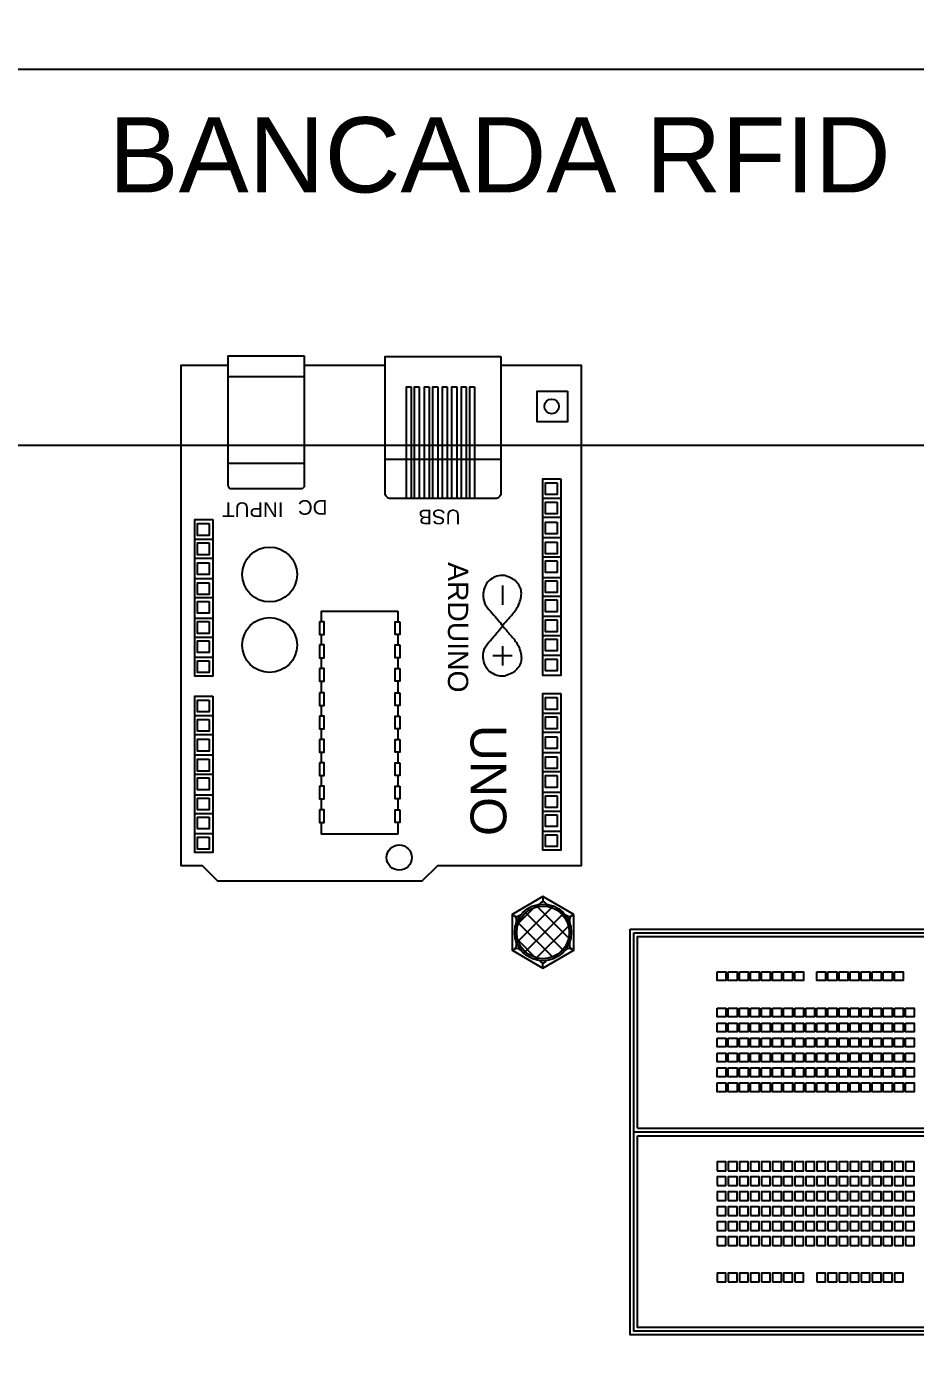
# Model space of a CAD drawing. Header units: millimetres. Extents: x 1729 to 7209, y 940 to 3564.
# Drawn here: x 2591.9 to 2710.2, y 2211.3 to 2388.6 of the extents above; entities that cross this region are included whole.
import ezdxf

# ---------------------------------------------------------------- set-up
doc = ezdxf.new("R2010")
doc.units = ezdxf.units.MM
doc.layers.add('Parafuso', color=5, linetype='Continuous')
doc.layers.add('Traço-fino', color=7, linetype='Continuous', transparency=0.7)
doc.styles.get("Standard").update_dxf_attribs({"font": 'arial.ttf'})

# ---------------------------------------------------------------- blocks, each defined once
blk = doc.blocks.new('*U9')
at = {"layer": 'Parafuso'}
h = blk.add_hatch(dxfattribs=at)
h.set_pattern_fill('ANSI37', color=256, scale=0.522152)
h.set_pattern_definition([(45, (-39290.916, 24164.886), (-1.17226415, 1.17226415), []), (135, (-39290.916, 24164.886), (-1.17226415, -1.17226415), [])])
h.paths.add_polyline_path([(-3.77, 0, 1), (3.77, 0, 1)])
at = {"layer": 'Parafuso', "linetype": 'ByBlock', "ltscale": 0.002}
for p, q in [((0, 4.76), (0, 4.24)), ((-4.12, 2.38), (-3.67, 2.12)), ((4.12, 2.38), (3.67, 2.12)), ((-4.12, -2.38), (-3.67, -2.12)), ((3.67, -2.12), (4.12, -2.38)), ((4.06, -2.34), (3.67, -2.12)), ((0, -4.76), (0, -4.24))]:
    blk.add_line(p, q, dxfattribs=at)
at = {"layer": 'Parafuso'}
blk.add_lwpolyline([(4.12, 2.38), (0, 4.76), (-4.12, 2.38), (-4.12, -2.38), (0, -4.76), (4.12, -2.38)], close=True, dxfattribs=at)
at = {"layer": 'Parafuso', "linetype": 'ByBlock', "ltscale": 0.002}
blk.add_circle((0, 0), 3.77, dxfattribs=at)
for centre, start, end in [((-1.04, 4.85), 289.7455, 329.5986), ((1.04, 4.85), 210.4014, 250.2545), ((-3.68, 3.33), 270.4014, 310.2545), ((-4.72, 1.52), 349.7455, 29.5986), ((3.68, 3.33), 229.7455, 269.5986), ((4.72, 1.52), 150.4014, 190.2545), ((-4.72, -1.52), 330.4014, 10.2545), ((4.72, -1.52), 169.7455, 209.5986), ((-3.68, -3.33), 49.7455, 89.5986), ((3.68, -3.33), 90.4014, 130.2545), ((-1.04, -4.85), 30.4014, 70.2545), ((1.04, -4.85), 109.7455, 149.5986)]:
    blk.add_arc(centre, 1.21, start, end, dxfattribs=at)
blk = doc.blocks.new('ARDUINO UNO')
for p, q in [((2265.33, 1898.1), (2265.33, 1895.67)), ((2267.86, 1898.1), (2267.86, 1895.67)), ((2270.56, 1898.1), (2270.56, 1895.67)), ((2273.11, 1898.1), (2273.11, 1895.67)), ((2275.83, 1895.67), (2275.83, 1898.1)), ((2278.33, 1895.67), (2278.33, 1898.1)), ((2281.03, 1898.1), (2281.03, 1895.67)), ((2283.53, 1895.67), (2283.53, 1898.1)), ((2286.23, 1898.1), (2286.23, 1895.67)), ((2293.92, 1898.1), (2293.92, 1895.67)), ((2296.45, 1898.1), (2296.45, 1895.67)), ((2299.15, 1898.1), (2299.15, 1895.67)), ((2301.7, 1898.1), (2301.7, 1895.67)), ((2304.42, 1895.67), (2304.42, 1898.1)), ((2306.92, 1895.67), (2306.92, 1898.1)), ((2309.62, 1898.1), (2309.62, 1895.67)), ((2286.25, 1891.61), (2286.25, 1889.03)), ((2260.14, 1890.1), (2260.14, 1874.69)), ((2276.91, 1890.32), (2279.49, 1890.32)), ((2284.96, 1890.32), (2287.54, 1890.32)), ((2280.33, 1866.19), (2280.33, 1876.4)), ((2280.33, 1876.4), (2281.73, 1876.4)), ((2308.43, 1876.4), (2310, 1876.4)), ((2310, 1876.4), (2310, 1866.19)), ((2280.33, 1866.19), (2281.73, 1866.19)), ((2308.43, 1866.19), (2310, 1866.19)), ((2249.13, 1863.93), (2249.13, 1853.81)), ((2260.65, 1863.93), (2260.65, 1853.81)), ((2270.76, 1851.76), (2270.76, 1849.33)), ((2273.29, 1851.76), (2273.29, 1849.33)), ((2276, 1851.76), (2276, 1849.33)), ((2278.54, 1851.76), (2278.54, 1849.33)), ((2281.26, 1849.33), (2281.26, 1851.76)), ((2283.76, 1849.33), (2283.76, 1851.76)), ((2286.46, 1851.76), (2286.46, 1849.33)), ((2294.24, 1851.76), (2294.24, 1849.33)), ((2296.78, 1851.76), (2296.78, 1849.33)), ((2299.48, 1851.76), (2299.48, 1849.33)), ((2302.03, 1851.76), (2302.03, 1849.33)), ((2304.75, 1849.33), (2304.75, 1851.76)), ((2307.24, 1849.33), (2307.24, 1851.76)), ((2309.95, 1851.76), (2309.95, 1849.33))]:
    blk.add_line(p, q)
for points in [[(2247.6, 1853.81), (2247.6, 1847.51), (2314.14, 1847.51), (2314.14, 1850.32), (2316.18, 1852.36), (2316.18, 1879.61), (2314.14, 1881.7), (2314.14, 1900.85), (2247.6, 1900.85), (2247.6, 1890.1)], [(2247.6, 1874.69), (2247.6, 1863.93)], [(2283.42, 1876.4), (2284.81, 1876.4)], [(2286.51, 1876.4), (2287.95, 1876.4)], [(2289.64, 1876.4), (2291.18, 1876.4)], [(2292.88, 1876.4), (2294.28, 1876.4)], [(2295.98, 1876.4), (2297.39, 1876.4)], [(2299.09, 1876.4), (2300.51, 1876.4)], [(2302.2, 1876.4), (2303.62, 1876.4)], [(2305.31, 1876.4), (2306.74, 1876.4)], [(2283.42, 1866.19), (2284.81, 1866.19)], [(2286.51, 1866.19), (2287.95, 1866.19)], [(2289.64, 1866.19), (2291.18, 1866.19)], [(2292.88, 1866.19), (2294.28, 1866.19)], [(2295.98, 1866.19), (2297.39, 1866.19)], [(2299.09, 1866.19), (2300.51, 1866.19)], [(2302.2, 1866.19), (2303.62, 1866.19)], [(2305.31, 1866.19), (2306.74, 1866.19)]]:
    blk.add_lwpolyline(points)
for points in [[(2251.04, 1898.99), (2255.11, 1898.99), (2255.11, 1894.92), (2251.04, 1894.92)], [(2262.69, 1898.1), (2288.88, 1898.1), (2288.88, 1895.67), (2262.69, 1895.67)], [(2291.29, 1898.1), (2312.12, 1898.1), (2312.12, 1895.67), (2291.29, 1895.67)], [(2263.23, 1897.6), (2264.79, 1897.6), (2264.79, 1896.04), (2263.23, 1896.04)], [(2265.8, 1897.6), (2267.36, 1897.6), (2267.36, 1896.04), (2265.8, 1896.04)], [(2268.45, 1897.6), (2270.01, 1897.6), (2270.01, 1896.04), (2268.45, 1896.04)], [(2271.11, 1897.6), (2272.68, 1897.6), (2272.68, 1896.04), (2271.11, 1896.04)], [(2273.6, 1897.6), (2275.16, 1897.6), (2275.16, 1896.04), (2273.6, 1896.04)], [(2276.27, 1897.6), (2277.84, 1897.6), (2277.84, 1896.04), (2276.27, 1896.04)], [(2278.82, 1897.6), (2280.39, 1897.6), (2280.39, 1896.04), (2278.82, 1896.04)], [(2281.48, 1897.6), (2283.05, 1897.6), (2283.05, 1896.04), (2281.48, 1896.04)], [(2284.02, 1897.6), (2285.59, 1897.6), (2285.59, 1896.04), (2284.02, 1896.04)], [(2286.68, 1897.6), (2288.25, 1897.6), (2288.25, 1896.04), (2286.68, 1896.04)], [(2291.82, 1897.6), (2293.39, 1897.6), (2293.39, 1896.04), (2291.82, 1896.04)], [(2294.39, 1897.6), (2295.96, 1897.6), (2295.96, 1896.04), (2294.39, 1896.04)], [(2297.04, 1897.6), (2298.61, 1897.6), (2298.61, 1896.04), (2297.04, 1896.04)], [(2299.7, 1897.6), (2301.27, 1897.6), (2301.27, 1896.04), (2299.7, 1896.04)], [(2302.19, 1897.6), (2303.76, 1897.6), (2303.76, 1896.04), (2302.19, 1896.04)], [(2304.87, 1897.6), (2306.43, 1897.6), (2306.43, 1896.04), (2304.87, 1896.04)], [(2307.41, 1897.6), (2308.98, 1897.6), (2308.98, 1896.04), (2307.41, 1896.04)], [(2310.08, 1897.6), (2311.64, 1897.6), (2311.64, 1896.04), (2310.08, 1896.04)], [(2250.48, 1886.6), (2265.32, 1886.6), (2265.32, 1885.96), (2250.48, 1885.96)], [(2250.48, 1885.48), (2265.32, 1885.48), (2265.32, 1884.85), (2250.48, 1884.85)], [(2250.48, 1884.23), (2265.32, 1884.23), (2265.32, 1883.59), (2250.48, 1883.59)], [(2250.48, 1882.97), (2265.32, 1882.97), (2265.32, 1882.34), (2250.48, 1882.34)], [(2250.48, 1881.7), (2265.32, 1881.7), (2265.32, 1881.06), (2250.48, 1881.06)], [(2250.48, 1880.56), (2265.32, 1880.56), (2265.32, 1879.92), (2250.48, 1879.92)], [(2250.48, 1879.23), (2265.32, 1879.23), (2265.32, 1878.59), (2250.48, 1878.59)], [(2250.48, 1878.16), (2265.32, 1878.16), (2265.32, 1877.52), (2250.48, 1877.52)], [(2281.73, 1876.65), (2283.42, 1876.65), (2283.42, 1876.01), (2281.73, 1876.01)], [(2284.81, 1876.65), (2286.51, 1876.65), (2286.51, 1876.01), (2284.81, 1876.01)], [(2287.95, 1876.65), (2289.64, 1876.65), (2289.64, 1876.01), (2287.95, 1876.01)], [(2291.18, 1876.65), (2292.88, 1876.65), (2292.88, 1876.01), (2291.18, 1876.01)], [(2294.28, 1876.65), (2295.98, 1876.65), (2295.98, 1876.01), (2294.28, 1876.01)], [(2297.39, 1876.65), (2299.09, 1876.65), (2299.09, 1876.01), (2297.39, 1876.01)], [(2300.51, 1876.65), (2302.2, 1876.65), (2302.2, 1876.01), (2300.51, 1876.01)], [(2303.62, 1876.65), (2305.31, 1876.65), (2305.31, 1876.01), (2303.62, 1876.01)], [(2306.74, 1876.65), (2308.43, 1876.65), (2308.43, 1876.01), (2306.74, 1876.01)], [(2281.73, 1865.94), (2283.42, 1865.94), (2283.42, 1866.58), (2281.73, 1866.58)], [(2284.81, 1865.94), (2286.51, 1865.94), (2286.51, 1866.58), (2284.81, 1866.58)], [(2287.95, 1865.94), (2289.64, 1865.94), (2289.64, 1866.58), (2287.95, 1866.58)], [(2291.18, 1865.94), (2292.88, 1865.94), (2292.88, 1866.58), (2291.18, 1866.58)], [(2294.28, 1865.94), (2295.98, 1865.94), (2295.98, 1866.58), (2294.28, 1866.58)], [(2297.39, 1865.94), (2299.09, 1865.94), (2299.09, 1866.58), (2297.39, 1866.58)], [(2300.51, 1865.94), (2302.2, 1865.94), (2302.2, 1866.58), (2300.51, 1866.58)], [(2303.62, 1865.94), (2305.31, 1865.94), (2305.31, 1866.58), (2303.62, 1866.58)], [(2306.74, 1865.94), (2308.43, 1865.94), (2308.43, 1866.58), (2306.74, 1866.58)], [(2268.13, 1851.76), (2288.96, 1851.76), (2288.96, 1849.33), (2268.13, 1849.33)], [(2291.61, 1851.76), (2312.44, 1851.76), (2312.44, 1849.33), (2291.61, 1849.33)], [(2268.66, 1851.27), (2270.23, 1851.27), (2270.23, 1849.7), (2268.66, 1849.7)], [(2271.23, 1851.27), (2272.8, 1851.27), (2272.8, 1849.7), (2271.23, 1849.7)], [(2273.88, 1851.27), (2275.45, 1851.27), (2275.45, 1849.7), (2273.88, 1849.7)], [(2276.54, 1851.27), (2278.11, 1851.27), (2278.11, 1849.7), (2276.54, 1849.7)], [(2279.03, 1851.27), (2280.6, 1851.27), (2280.6, 1849.7), (2279.03, 1849.7)], [(2281.71, 1851.27), (2283.27, 1851.27), (2283.27, 1849.7), (2281.71, 1849.7)], [(2284.26, 1851.27), (2285.82, 1851.27), (2285.82, 1849.7), (2284.26, 1849.7)], [(2286.92, 1851.27), (2288.48, 1851.27), (2288.48, 1849.7), (2286.92, 1849.7)], [(2292.15, 1851.27), (2293.71, 1851.27), (2293.71, 1849.7), (2292.15, 1849.7)], [(2294.71, 1851.27), (2296.28, 1851.27), (2296.28, 1849.7), (2294.71, 1849.7)], [(2297.36, 1851.27), (2298.93, 1851.27), (2298.93, 1849.7), (2297.36, 1849.7)], [(2300.03, 1851.27), (2301.59, 1851.27), (2301.59, 1849.7), (2300.03, 1849.7)], [(2302.51, 1851.27), (2304.08, 1851.27), (2304.08, 1849.7), (2302.51, 1849.7)], [(2305.19, 1851.27), (2306.76, 1851.27), (2306.76, 1849.7), (2305.19, 1849.7)], [(2307.74, 1851.27), (2309.3, 1851.27), (2309.3, 1849.7), (2307.74, 1849.7)], [(2310.4, 1851.27), (2311.97, 1851.27), (2311.97, 1849.7), (2310.4, 1849.7)]]:
    blk.add_lwpolyline(points, close=True)
for points in [[(2246.42, 1890.1), (2264.61, 1890.1, -0.414214), (2265.32, 1889.39), (2265.32, 1875.4, -0.414214), (2264.61, 1874.69), (2246.42, 1874.69)], [(2246.32, 1863.93), (2263.59, 1863.93, -0.414214), (2264.05, 1863.46), (2264.05, 1854.27, -0.414214), (2263.59, 1853.81), (2246.32, 1853.81)]]:
    blk.add_lwpolyline(points, format="xyb", close=True)
for centre, radius in [((2253.06, 1896.87), 0.97), ((2313.11, 1876.57), 1.68), ((2275.43, 1859.31), 3.65), ((2284.82, 1859.31), 3.65)]:
    blk.add_circle(centre, radius)
for points in [[(2282.26, 1890.33), (2282.01, 1890.13), (2281.43, 1889.67), (2280.54, 1888.95), (2279.66, 1888.04), (2278.52, 1887.68), (2277.39, 1887.8), (2276.41, 1888.25), (2275.8, 1889.11), (2275.52, 1889.91), (2275.55, 1890.41), (2275.56, 1890.61), (2275.73, 1891.08), (2276.08, 1892.05), (2277.28, 1892.87), (2278.69, 1892.81), (2279.99, 1892.31), (2281.14, 1891.25), (2281.88, 1890.64), (2282.26, 1890.33)], [(2282.26, 1890.33), (2282.51, 1890.13), (2283.09, 1889.67), (2283.98, 1888.95), (2284.86, 1888.04), (2285.99, 1887.68), (2287.13, 1887.8), (2288.11, 1888.25), (2288.71, 1889.11), (2288.99, 1889.91), (2288.97, 1890.41), (2288.96, 1890.61), (2288.79, 1891.08), (2288.43, 1892.05), (2287.24, 1892.87), (2285.82, 1892.81), (2284.53, 1892.31), (2283.38, 1891.25), (2282.63, 1890.64), (2282.26, 1890.33)]]:
    blk.add_open_spline(points, degree=3, knots=[0, 0, 0, 0, 2.069936, 4.7997, 7.440912, 10.132356, 12.148435, 14.774147, 16.803117, 18.809593, 20.074661, 20.074661, 20.074661, 23.265589, 26.711251, 28.461094, 32.282444, 35.393498, 38.52668, 38.52668, 38.52668, 38.52668])
at = {"attachment_point": 1}
for s, width, gutter_width, insert, char_height in [('UNO', 18.407, 431.9, (2295.44, 1890.83), 4.768), ('ARDUINO', 10.3973, 243.96, (2273.79, 1885.75), 2.693)]:
    blk.add_mtext_dynamic_manual_height_columns(s, width=width, gutter_width=gutter_width, heights=[0], dxfattribs=dict(at, insert=insert, char_height=char_height))
at = {"char_height": 1.949, "attachment_point": 1, "rotation": 270}
for s, insert in [('USB', (2268.75, 1884.72)), ('DC', (2267.48, 1867.01)), ('INPUT', (2267.78, 1861.16))]:
    blk.add_mtext_dynamic_manual_height_columns(s, width=114.6896, gutter_width=176.56, heights=[0], dxfattribs=dict(at, insert=insert))
blk = doc.blocks.new('protobord16.5x5.4')
for p, q in [((2060.69, 2578.89), (2224.7, 2578.89)), ((2061.19, 2579.39), (2224.2, 2579.39)), ((2061.19, 2578.39), (2224.2, 2578.39))]:
    blk.add_line(p, q)
for points in [[(2060.19, 2605.89), (2225.2, 2605.89), (2225.2, 2551.89), (2060.19, 2551.89)], [(2060.69, 2605.39), (2224.7, 2605.39), (2224.7, 2552.39), (2060.69, 2552.39)], [(2071.8, 2600.21), (2072.97, 2600.21), (2072.97, 2599.03), (2071.8, 2599.03)], [(2073.27, 2600.21), (2074.44, 2600.21), (2074.44, 2599.03), (2073.27, 2599.03)], [(2074.75, 2600.21), (2075.92, 2600.21), (2075.92, 2599.03), (2074.75, 2599.03)], [(2076.22, 2600.21), (2077.39, 2600.21), (2077.39, 2599.03), (2076.22, 2599.03)], [(2077.69, 2600.21), (2078.87, 2600.21), (2078.87, 2599.03), (2077.69, 2599.03)], [(2079.17, 2600.21), (2080.34, 2600.21), (2080.34, 2599.03), (2079.17, 2599.03)], [(2080.64, 2600.21), (2081.82, 2600.21), (2081.82, 2599.03), (2080.64, 2599.03)], [(2082.12, 2600.21), (2083.29, 2600.21), (2083.29, 2599.03), (2082.12, 2599.03)], [(2085.07, 2600.21), (2086.24, 2600.21), (2086.24, 2599.03), (2085.07, 2599.03)], [(2086.54, 2600.21), (2087.71, 2600.21), (2087.71, 2599.03), (2086.54, 2599.03)], [(2088.02, 2600.21), (2089.19, 2600.21), (2089.19, 2599.03), (2088.02, 2599.03)], [(2089.49, 2600.21), (2090.66, 2600.21), (2090.66, 2599.03), (2089.49, 2599.03)], [(2090.96, 2600.21), (2092.14, 2600.21), (2092.14, 2599.03), (2090.96, 2599.03)], [(2092.44, 2600.21), (2093.61, 2600.21), (2093.61, 2599.03), (2092.44, 2599.03)], [(2093.91, 2600.21), (2095.09, 2600.21), (2095.09, 2599.03), (2093.91, 2599.03)], [(2095.39, 2600.21), (2096.56, 2600.21), (2096.56, 2599.03), (2095.39, 2599.03)], [(2071.8, 2595.38), (2072.97, 2595.38), (2072.97, 2594.21), (2071.8, 2594.21)], [(2073.27, 2595.38), (2074.44, 2595.38), (2074.44, 2594.21), (2073.27, 2594.21)], [(2074.75, 2595.38), (2075.92, 2595.38), (2075.92, 2594.21), (2074.75, 2594.21)], [(2076.22, 2595.38), (2077.39, 2595.38), (2077.39, 2594.21), (2076.22, 2594.21)], [(2077.69, 2595.38), (2078.87, 2595.38), (2078.87, 2594.21), (2077.69, 2594.21)], [(2079.17, 2595.38), (2080.34, 2595.38), (2080.34, 2594.21), (2079.17, 2594.21)], [(2080.64, 2595.38), (2081.82, 2595.38), (2081.82, 2594.21), (2080.64, 2594.21)], [(2082.12, 2595.38), (2083.29, 2595.38), (2083.29, 2594.21), (2082.12, 2594.21)], [(2083.59, 2595.38), (2084.76, 2595.38), (2084.76, 2594.21), (2083.59, 2594.21)], [(2085.07, 2595.38), (2086.24, 2595.38), (2086.24, 2594.21), (2085.07, 2594.21)], [(2086.54, 2595.38), (2087.71, 2595.38), (2087.71, 2594.21), (2086.54, 2594.21)], [(2088.02, 2595.38), (2089.19, 2595.38), (2089.19, 2594.21), (2088.02, 2594.21)], [(2089.49, 2595.38), (2090.66, 2595.38), (2090.66, 2594.21), (2089.49, 2594.21)], [(2090.96, 2595.38), (2092.14, 2595.38), (2092.14, 2594.21), (2090.96, 2594.21)], [(2092.44, 2595.38), (2093.61, 2595.38), (2093.61, 2594.21), (2092.44, 2594.21)], [(2093.91, 2595.38), (2095.09, 2595.38), (2095.09, 2594.21), (2093.91, 2594.21)], [(2095.39, 2595.38), (2096.56, 2595.38), (2096.56, 2594.21), (2095.39, 2594.21)], [(2096.86, 2595.38), (2098.03, 2595.38), (2098.03, 2594.21), (2096.86, 2594.21)], [(2071.8, 2593.39), (2072.97, 2593.39), (2072.97, 2592.21), (2071.8, 2592.21)], [(2073.27, 2593.39), (2074.44, 2593.39), (2074.44, 2592.21), (2073.27, 2592.21)], [(2074.75, 2593.39), (2075.92, 2593.39), (2075.92, 2592.21), (2074.75, 2592.21)], [(2076.22, 2593.39), (2077.39, 2593.39), (2077.39, 2592.21), (2076.22, 2592.21)], [(2077.69, 2593.39), (2078.87, 2593.39), (2078.87, 2592.21), (2077.69, 2592.21)], [(2079.17, 2593.39), (2080.34, 2593.39), (2080.34, 2592.21), (2079.17, 2592.21)], [(2080.64, 2593.39), (2081.82, 2593.39), (2081.82, 2592.21), (2080.64, 2592.21)], [(2082.12, 2593.39), (2083.29, 2593.39), (2083.29, 2592.21), (2082.12, 2592.21)], [(2083.59, 2593.39), (2084.76, 2593.39), (2084.76, 2592.21), (2083.59, 2592.21)], [(2085.07, 2593.39), (2086.24, 2593.39), (2086.24, 2592.21), (2085.07, 2592.21)], [(2086.54, 2593.39), (2087.71, 2593.39), (2087.71, 2592.21), (2086.54, 2592.21)], [(2088.02, 2593.39), (2089.19, 2593.39), (2089.19, 2592.21), (2088.02, 2592.21)], [(2089.49, 2593.39), (2090.66, 2593.39), (2090.66, 2592.21), (2089.49, 2592.21)], [(2090.96, 2593.39), (2092.14, 2593.39), (2092.14, 2592.21), (2090.96, 2592.21)], [(2092.44, 2593.39), (2093.61, 2593.39), (2093.61, 2592.21), (2092.44, 2592.21)], [(2093.91, 2593.39), (2095.09, 2593.39), (2095.09, 2592.21), (2093.91, 2592.21)], [(2095.39, 2593.39), (2096.56, 2593.39), (2096.56, 2592.21), (2095.39, 2592.21)], [(2096.86, 2593.39), (2098.03, 2593.39), (2098.03, 2592.21), (2096.86, 2592.21)], [(2071.8, 2591.39), (2072.97, 2591.39), (2072.97, 2590.22), (2071.8, 2590.22)], [(2073.27, 2591.39), (2074.44, 2591.39), (2074.44, 2590.22), (2073.27, 2590.22)], [(2074.75, 2591.39), (2075.92, 2591.39), (2075.92, 2590.22), (2074.75, 2590.22)], [(2076.22, 2591.39), (2077.39, 2591.39), (2077.39, 2590.22), (2076.22, 2590.22)], [(2077.69, 2591.39), (2078.87, 2591.39), (2078.87, 2590.22), (2077.69, 2590.22)], [(2079.17, 2591.39), (2080.34, 2591.39), (2080.34, 2590.22), (2079.17, 2590.22)], [(2080.64, 2591.39), (2081.82, 2591.39), (2081.82, 2590.22), (2080.64, 2590.22)], [(2082.12, 2591.39), (2083.29, 2591.39), (2083.29, 2590.22), (2082.12, 2590.22)], [(2083.59, 2591.39), (2084.76, 2591.39), (2084.76, 2590.22), (2083.59, 2590.22)], [(2085.07, 2591.39), (2086.24, 2591.39), (2086.24, 2590.22), (2085.07, 2590.22)], [(2086.54, 2591.39), (2087.71, 2591.39), (2087.71, 2590.22), (2086.54, 2590.22)], [(2088.02, 2591.39), (2089.19, 2591.39), (2089.19, 2590.22), (2088.02, 2590.22)], [(2089.49, 2591.39), (2090.66, 2591.39), (2090.66, 2590.22), (2089.49, 2590.22)], [(2090.96, 2591.39), (2092.14, 2591.39), (2092.14, 2590.22), (2090.96, 2590.22)], [(2092.44, 2591.39), (2093.61, 2591.39), (2093.61, 2590.22), (2092.44, 2590.22)], [(2093.91, 2591.39), (2095.09, 2591.39), (2095.09, 2590.22), (2093.91, 2590.22)], [(2095.39, 2591.39), (2096.56, 2591.39), (2096.56, 2590.22), (2095.39, 2590.22)], [(2096.86, 2591.39), (2098.03, 2591.39), (2098.03, 2590.22), (2096.86, 2590.22)], [(2071.8, 2589.4), (2072.97, 2589.4), (2072.97, 2588.23), (2071.8, 2588.23)], [(2073.27, 2589.4), (2074.44, 2589.4), (2074.44, 2588.23), (2073.27, 2588.23)], [(2074.75, 2589.4), (2075.92, 2589.4), (2075.92, 2588.23), (2074.75, 2588.23)], [(2076.22, 2589.4), (2077.39, 2589.4), (2077.39, 2588.23), (2076.22, 2588.23)], [(2077.69, 2589.4), (2078.87, 2589.4), (2078.87, 2588.23), (2077.69, 2588.23)], [(2079.17, 2589.4), (2080.34, 2589.4), (2080.34, 2588.23), (2079.17, 2588.23)], [(2080.64, 2589.4), (2081.82, 2589.4), (2081.82, 2588.23), (2080.64, 2588.23)], [(2082.12, 2589.4), (2083.29, 2589.4), (2083.29, 2588.23), (2082.12, 2588.23)], [(2083.59, 2589.4), (2084.76, 2589.4), (2084.76, 2588.23), (2083.59, 2588.23)], [(2085.07, 2589.4), (2086.24, 2589.4), (2086.24, 2588.23), (2085.07, 2588.23)], [(2086.54, 2589.4), (2087.71, 2589.4), (2087.71, 2588.23), (2086.54, 2588.23)], [(2088.02, 2589.4), (2089.19, 2589.4), (2089.19, 2588.23), (2088.02, 2588.23)], [(2089.49, 2589.4), (2090.66, 2589.4), (2090.66, 2588.23), (2089.49, 2588.23)], [(2090.96, 2589.4), (2092.14, 2589.4), (2092.14, 2588.23), (2090.96, 2588.23)], [(2092.44, 2589.4), (2093.61, 2589.4), (2093.61, 2588.23), (2092.44, 2588.23)], [(2093.91, 2589.4), (2095.09, 2589.4), (2095.09, 2588.23), (2093.91, 2588.23)], [(2095.39, 2589.4), (2096.56, 2589.4), (2096.56, 2588.23), (2095.39, 2588.23)], [(2096.86, 2589.4), (2098.03, 2589.4), (2098.03, 2588.23), (2096.86, 2588.23)], [(2071.8, 2587.41), (2072.97, 2587.41), (2072.97, 2586.24), (2071.8, 2586.24)], [(2073.27, 2587.41), (2074.44, 2587.41), (2074.44, 2586.24), (2073.27, 2586.24)], [(2074.75, 2587.41), (2075.92, 2587.41), (2075.92, 2586.24), (2074.75, 2586.24)], [(2076.22, 2587.41), (2077.39, 2587.41), (2077.39, 2586.24), (2076.22, 2586.24)], [(2077.69, 2587.41), (2078.87, 2587.41), (2078.87, 2586.24), (2077.69, 2586.24)], [(2079.17, 2587.41), (2080.34, 2587.41), (2080.34, 2586.24), (2079.17, 2586.24)], [(2080.64, 2587.41), (2081.82, 2587.41), (2081.82, 2586.24), (2080.64, 2586.24)], [(2082.12, 2587.41), (2083.29, 2587.41), (2083.29, 2586.24), (2082.12, 2586.24)], [(2083.59, 2587.41), (2084.76, 2587.41), (2084.76, 2586.24), (2083.59, 2586.24)], [(2085.07, 2587.41), (2086.24, 2587.41), (2086.24, 2586.24), (2085.07, 2586.24)], [(2086.54, 2587.41), (2087.71, 2587.41), (2087.71, 2586.24), (2086.54, 2586.24)], [(2088.02, 2587.41), (2089.19, 2587.41), (2089.19, 2586.24), (2088.02, 2586.24)], [(2089.49, 2587.41), (2090.66, 2587.41), (2090.66, 2586.24), (2089.49, 2586.24)], [(2090.96, 2587.41), (2092.14, 2587.41), (2092.14, 2586.24), (2090.96, 2586.24)], [(2092.44, 2587.41), (2093.61, 2587.41), (2093.61, 2586.24), (2092.44, 2586.24)], [(2093.91, 2587.41), (2095.09, 2587.41), (2095.09, 2586.24), (2093.91, 2586.24)], [(2095.39, 2587.41), (2096.56, 2587.41), (2096.56, 2586.24), (2095.39, 2586.24)], [(2096.86, 2587.41), (2098.03, 2587.41), (2098.03, 2586.24), (2096.86, 2586.24)], [(2071.8, 2585.42), (2072.97, 2585.42), (2072.97, 2584.24), (2071.8, 2584.24)], [(2073.27, 2585.42), (2074.44, 2585.42), (2074.44, 2584.24), (2073.27, 2584.24)], [(2074.75, 2585.42), (2075.92, 2585.42), (2075.92, 2584.24), (2074.75, 2584.24)], [(2076.22, 2585.42), (2077.39, 2585.42), (2077.39, 2584.24), (2076.22, 2584.24)], [(2077.69, 2585.42), (2078.87, 2585.42), (2078.87, 2584.24), (2077.69, 2584.24)], [(2079.17, 2585.42), (2080.34, 2585.42), (2080.34, 2584.24), (2079.17, 2584.24)], [(2080.64, 2585.42), (2081.82, 2585.42), (2081.82, 2584.24), (2080.64, 2584.24)], [(2082.12, 2585.42), (2083.29, 2585.42), (2083.29, 2584.24), (2082.12, 2584.24)], [(2083.59, 2585.42), (2084.76, 2585.42), (2084.76, 2584.24), (2083.59, 2584.24)], [(2085.07, 2585.42), (2086.24, 2585.42), (2086.24, 2584.24), (2085.07, 2584.24)], [(2086.54, 2585.42), (2087.71, 2585.42), (2087.71, 2584.24), (2086.54, 2584.24)], [(2088.02, 2585.42), (2089.19, 2585.42), (2089.19, 2584.24), (2088.02, 2584.24)], [(2089.49, 2585.42), (2090.66, 2585.42), (2090.66, 2584.24), (2089.49, 2584.24)], [(2090.96, 2585.42), (2092.14, 2585.42), (2092.14, 2584.24), (2090.96, 2584.24)], [(2092.44, 2585.42), (2093.61, 2585.42), (2093.61, 2584.24), (2092.44, 2584.24)], [(2093.91, 2585.42), (2095.09, 2585.42), (2095.09, 2584.24), (2093.91, 2584.24)], [(2095.39, 2585.42), (2096.56, 2585.42), (2096.56, 2584.24), (2095.39, 2584.24)], [(2096.86, 2585.42), (2098.03, 2585.42), (2098.03, 2584.24), (2096.86, 2584.24)], [(2071.8, 2573.74), (2072.97, 2573.74), (2072.97, 2574.91), (2071.8, 2574.91)], [(2073.27, 2573.74), (2074.44, 2573.74), (2074.44, 2574.91), (2073.27, 2574.91)], [(2074.75, 2573.74), (2075.92, 2573.74), (2075.92, 2574.91), (2074.75, 2574.91)], [(2076.22, 2573.74), (2077.39, 2573.74), (2077.39, 2574.91), (2076.22, 2574.91)], [(2077.69, 2573.74), (2078.87, 2573.74), (2078.87, 2574.91), (2077.69, 2574.91)], [(2079.17, 2573.74), (2080.34, 2573.74), (2080.34, 2574.91), (2079.17, 2574.91)], [(2080.64, 2573.74), (2081.82, 2573.74), (2081.82, 2574.91), (2080.64, 2574.91)], [(2082.12, 2573.74), (2083.29, 2573.74), (2083.29, 2574.91), (2082.12, 2574.91)], [(2083.59, 2573.74), (2084.76, 2573.74), (2084.76, 2574.91), (2083.59, 2574.91)], [(2085.07, 2573.74), (2086.24, 2573.74), (2086.24, 2574.91), (2085.07, 2574.91)], [(2086.54, 2573.74), (2087.71, 2573.74), (2087.71, 2574.91), (2086.54, 2574.91)], [(2088.02, 2573.74), (2089.19, 2573.74), (2089.19, 2574.91), (2088.02, 2574.91)], [(2089.49, 2573.74), (2090.66, 2573.74), (2090.66, 2574.91), (2089.49, 2574.91)], [(2090.96, 2573.74), (2092.14, 2573.74), (2092.14, 2574.91), (2090.96, 2574.91)], [(2092.44, 2573.74), (2093.61, 2573.74), (2093.61, 2574.91), (2092.44, 2574.91)], [(2093.91, 2573.74), (2095.09, 2573.74), (2095.09, 2574.91), (2093.91, 2574.91)], [(2095.39, 2573.74), (2096.56, 2573.74), (2096.56, 2574.91), (2095.39, 2574.91)], [(2096.86, 2573.74), (2098.03, 2573.74), (2098.03, 2574.91), (2096.86, 2574.91)], [(2071.8, 2571.75), (2072.97, 2571.75), (2072.97, 2572.92), (2071.8, 2572.92)], [(2073.27, 2571.75), (2074.44, 2571.75), (2074.44, 2572.92), (2073.27, 2572.92)], [(2074.75, 2571.75), (2075.92, 2571.75), (2075.92, 2572.92), (2074.75, 2572.92)], [(2076.22, 2571.75), (2077.39, 2571.75), (2077.39, 2572.92), (2076.22, 2572.92)], [(2077.69, 2571.75), (2078.87, 2571.75), (2078.87, 2572.92), (2077.69, 2572.92)], [(2079.17, 2571.75), (2080.34, 2571.75), (2080.34, 2572.92), (2079.17, 2572.92)], [(2080.64, 2571.75), (2081.82, 2571.75), (2081.82, 2572.92), (2080.64, 2572.92)], [(2082.12, 2571.75), (2083.29, 2571.75), (2083.29, 2572.92), (2082.12, 2572.92)], [(2083.59, 2571.75), (2084.76, 2571.75), (2084.76, 2572.92), (2083.59, 2572.92)], [(2085.07, 2571.75), (2086.24, 2571.75), (2086.24, 2572.92), (2085.07, 2572.92)], [(2086.54, 2571.75), (2087.71, 2571.75), (2087.71, 2572.92), (2086.54, 2572.92)], [(2088.02, 2571.75), (2089.19, 2571.75), (2089.19, 2572.92), (2088.02, 2572.92)], [(2089.49, 2571.75), (2090.66, 2571.75), (2090.66, 2572.92), (2089.49, 2572.92)], [(2090.96, 2571.75), (2092.14, 2571.75), (2092.14, 2572.92), (2090.96, 2572.92)], [(2092.44, 2571.75), (2093.61, 2571.75), (2093.61, 2572.92), (2092.44, 2572.92)], [(2093.91, 2571.75), (2095.09, 2571.75), (2095.09, 2572.92), (2093.91, 2572.92)], [(2095.39, 2571.75), (2096.56, 2571.75), (2096.56, 2572.92), (2095.39, 2572.92)], [(2096.86, 2571.75), (2098.03, 2571.75), (2098.03, 2572.92), (2096.86, 2572.92)], [(2071.8, 2569.76), (2072.97, 2569.76), (2072.97, 2570.93), (2071.8, 2570.93)], [(2073.27, 2569.76), (2074.44, 2569.76), (2074.44, 2570.93), (2073.27, 2570.93)], [(2074.75, 2569.76), (2075.92, 2569.76), (2075.92, 2570.93), (2074.75, 2570.93)], [(2076.22, 2569.76), (2077.39, 2569.76), (2077.39, 2570.93), (2076.22, 2570.93)], [(2077.69, 2569.76), (2078.87, 2569.76), (2078.87, 2570.93), (2077.69, 2570.93)], [(2079.17, 2569.76), (2080.34, 2569.76), (2080.34, 2570.93), (2079.17, 2570.93)], [(2080.64, 2569.76), (2081.82, 2569.76), (2081.82, 2570.93), (2080.64, 2570.93)], [(2082.12, 2569.76), (2083.29, 2569.76), (2083.29, 2570.93), (2082.12, 2570.93)], [(2083.59, 2569.76), (2084.76, 2569.76), (2084.76, 2570.93), (2083.59, 2570.93)], [(2085.07, 2569.76), (2086.24, 2569.76), (2086.24, 2570.93), (2085.07, 2570.93)], [(2086.54, 2569.76), (2087.71, 2569.76), (2087.71, 2570.93), (2086.54, 2570.93)], [(2088.02, 2569.76), (2089.19, 2569.76), (2089.19, 2570.93), (2088.02, 2570.93)], [(2089.49, 2569.76), (2090.66, 2569.76), (2090.66, 2570.93), (2089.49, 2570.93)], [(2090.96, 2569.76), (2092.14, 2569.76), (2092.14, 2570.93), (2090.96, 2570.93)], [(2092.44, 2569.76), (2093.61, 2569.76), (2093.61, 2570.93), (2092.44, 2570.93)], [(2093.91, 2569.76), (2095.09, 2569.76), (2095.09, 2570.93), (2093.91, 2570.93)], [(2095.39, 2569.76), (2096.56, 2569.76), (2096.56, 2570.93), (2095.39, 2570.93)], [(2096.86, 2569.76), (2098.03, 2569.76), (2098.03, 2570.93), (2096.86, 2570.93)], [(2071.8, 2567.76), (2072.97, 2567.76), (2072.97, 2568.94), (2071.8, 2568.94)], [(2073.27, 2567.76), (2074.44, 2567.76), (2074.44, 2568.94), (2073.27, 2568.94)], [(2074.75, 2567.76), (2075.92, 2567.76), (2075.92, 2568.94), (2074.75, 2568.94)], [(2076.22, 2567.76), (2077.39, 2567.76), (2077.39, 2568.94), (2076.22, 2568.94)], [(2077.69, 2567.76), (2078.87, 2567.76), (2078.87, 2568.94), (2077.69, 2568.94)], [(2079.17, 2567.76), (2080.34, 2567.76), (2080.34, 2568.94), (2079.17, 2568.94)], [(2080.64, 2567.76), (2081.82, 2567.76), (2081.82, 2568.94), (2080.64, 2568.94)], [(2082.12, 2567.76), (2083.29, 2567.76), (2083.29, 2568.94), (2082.12, 2568.94)], [(2083.59, 2567.76), (2084.76, 2567.76), (2084.76, 2568.94), (2083.59, 2568.94)], [(2085.07, 2567.76), (2086.24, 2567.76), (2086.24, 2568.94), (2085.07, 2568.94)], [(2086.54, 2567.76), (2087.71, 2567.76), (2087.71, 2568.94), (2086.54, 2568.94)], [(2088.02, 2567.76), (2089.19, 2567.76), (2089.19, 2568.94), (2088.02, 2568.94)], [(2089.49, 2567.76), (2090.66, 2567.76), (2090.66, 2568.94), (2089.49, 2568.94)], [(2090.96, 2567.76), (2092.14, 2567.76), (2092.14, 2568.94), (2090.96, 2568.94)], [(2092.44, 2567.76), (2093.61, 2567.76), (2093.61, 2568.94), (2092.44, 2568.94)], [(2093.91, 2567.76), (2095.09, 2567.76), (2095.09, 2568.94), (2093.91, 2568.94)], [(2095.39, 2567.76), (2096.56, 2567.76), (2096.56, 2568.94), (2095.39, 2568.94)], [(2096.86, 2567.76), (2098.03, 2567.76), (2098.03, 2568.94), (2096.86, 2568.94)], [(2071.8, 2565.77), (2072.97, 2565.77), (2072.97, 2566.94), (2071.8, 2566.94)], [(2073.27, 2565.77), (2074.44, 2565.77), (2074.44, 2566.94), (2073.27, 2566.94)], [(2074.75, 2565.77), (2075.92, 2565.77), (2075.92, 2566.94), (2074.75, 2566.94)], [(2076.22, 2565.77), (2077.39, 2565.77), (2077.39, 2566.94), (2076.22, 2566.94)], [(2077.69, 2565.77), (2078.87, 2565.77), (2078.87, 2566.94), (2077.69, 2566.94)], [(2079.17, 2565.77), (2080.34, 2565.77), (2080.34, 2566.94), (2079.17, 2566.94)], [(2080.64, 2565.77), (2081.82, 2565.77), (2081.82, 2566.94), (2080.64, 2566.94)], [(2082.12, 2565.77), (2083.29, 2565.77), (2083.29, 2566.94), (2082.12, 2566.94)], [(2083.59, 2565.77), (2084.76, 2565.77), (2084.76, 2566.94), (2083.59, 2566.94)], [(2085.07, 2565.77), (2086.24, 2565.77), (2086.24, 2566.94), (2085.07, 2566.94)], [(2086.54, 2565.77), (2087.71, 2565.77), (2087.71, 2566.94), (2086.54, 2566.94)], [(2088.02, 2565.77), (2089.19, 2565.77), (2089.19, 2566.94), (2088.02, 2566.94)], [(2089.49, 2565.77), (2090.66, 2565.77), (2090.66, 2566.94), (2089.49, 2566.94)], [(2090.96, 2565.77), (2092.14, 2565.77), (2092.14, 2566.94), (2090.96, 2566.94)], [(2092.44, 2565.77), (2093.61, 2565.77), (2093.61, 2566.94), (2092.44, 2566.94)], [(2093.91, 2565.77), (2095.09, 2565.77), (2095.09, 2566.94), (2093.91, 2566.94)], [(2095.39, 2565.77), (2096.56, 2565.77), (2096.56, 2566.94), (2095.39, 2566.94)], [(2096.86, 2565.77), (2098.03, 2565.77), (2098.03, 2566.94), (2096.86, 2566.94)], [(2071.8, 2563.78), (2072.97, 2563.78), (2072.97, 2564.95), (2071.8, 2564.95)], [(2073.27, 2563.78), (2074.44, 2563.78), (2074.44, 2564.95), (2073.27, 2564.95)], [(2074.75, 2563.78), (2075.92, 2563.78), (2075.92, 2564.95), (2074.75, 2564.95)], [(2076.22, 2563.78), (2077.39, 2563.78), (2077.39, 2564.95), (2076.22, 2564.95)], [(2077.69, 2563.78), (2078.87, 2563.78), (2078.87, 2564.95), (2077.69, 2564.95)], [(2079.17, 2563.78), (2080.34, 2563.78), (2080.34, 2564.95), (2079.17, 2564.95)], [(2080.64, 2563.78), (2081.82, 2563.78), (2081.82, 2564.95), (2080.64, 2564.95)], [(2082.12, 2563.78), (2083.29, 2563.78), (2083.29, 2564.95), (2082.12, 2564.95)], [(2083.59, 2563.78), (2084.76, 2563.78), (2084.76, 2564.95), (2083.59, 2564.95)], [(2085.07, 2563.78), (2086.24, 2563.78), (2086.24, 2564.95), (2085.07, 2564.95)], [(2086.54, 2563.78), (2087.71, 2563.78), (2087.71, 2564.95), (2086.54, 2564.95)], [(2088.02, 2563.78), (2089.19, 2563.78), (2089.19, 2564.95), (2088.02, 2564.95)], [(2089.49, 2563.78), (2090.66, 2563.78), (2090.66, 2564.95), (2089.49, 2564.95)], [(2090.96, 2563.78), (2092.14, 2563.78), (2092.14, 2564.95), (2090.96, 2564.95)], [(2092.44, 2563.78), (2093.61, 2563.78), (2093.61, 2564.95), (2092.44, 2564.95)], [(2093.91, 2563.78), (2095.09, 2563.78), (2095.09, 2564.95), (2093.91, 2564.95)], [(2095.39, 2563.78), (2096.56, 2563.78), (2096.56, 2564.95), (2095.39, 2564.95)], [(2096.86, 2563.78), (2098.03, 2563.78), (2098.03, 2564.95), (2096.86, 2564.95)], [(2071.8, 2558.95), (2072.97, 2558.95), (2072.97, 2560.12), (2071.8, 2560.12)], [(2073.27, 2558.95), (2074.44, 2558.95), (2074.44, 2560.12), (2073.27, 2560.12)], [(2074.75, 2558.95), (2075.92, 2558.95), (2075.92, 2560.12), (2074.75, 2560.12)], [(2076.22, 2558.95), (2077.39, 2558.95), (2077.39, 2560.12), (2076.22, 2560.12)], [(2077.69, 2558.95), (2078.87, 2558.95), (2078.87, 2560.12), (2077.69, 2560.12)], [(2079.17, 2558.95), (2080.34, 2558.95), (2080.34, 2560.12), (2079.17, 2560.12)], [(2080.64, 2558.95), (2081.82, 2558.95), (2081.82, 2560.12), (2080.64, 2560.12)], [(2082.12, 2558.95), (2083.29, 2558.95), (2083.29, 2560.12), (2082.12, 2560.12)], [(2085.07, 2558.95), (2086.24, 2558.95), (2086.24, 2560.12), (2085.07, 2560.12)], [(2086.54, 2558.95), (2087.71, 2558.95), (2087.71, 2560.12), (2086.54, 2560.12)], [(2088.02, 2558.95), (2089.19, 2558.95), (2089.19, 2560.12), (2088.02, 2560.12)], [(2089.49, 2558.95), (2090.66, 2558.95), (2090.66, 2560.12), (2089.49, 2560.12)], [(2090.96, 2558.95), (2092.14, 2558.95), (2092.14, 2560.12), (2090.96, 2560.12)], [(2092.44, 2558.95), (2093.61, 2558.95), (2093.61, 2560.12), (2092.44, 2560.12)], [(2093.91, 2558.95), (2095.09, 2558.95), (2095.09, 2560.12), (2093.91, 2560.12)], [(2095.39, 2558.95), (2096.56, 2558.95), (2096.56, 2560.12), (2095.39, 2560.12)]]:
    blk.add_lwpolyline(points, close=True)
for points in [[(2061.19, 2579.39), (2061.19, 2604.89), (2224.2, 2604.89), (2224.2, 2579.39)], [(2224.2, 2578.39), (2224.2, 2552.89), (2061.19, 2552.89), (2061.19, 2578.39)]]:
    blk.add_lwpolyline(points)

msp = doc.modelspace()

# ---------------------------------------------------------------- linework, layer by layer
msp.add_lwpolyline([(2520.631, 2092.949), (2850.631, 2092.949), (2850.631, 2382.949), (2520.631, 2382.949)], close=True)
msp.add_circle((2660.631, 2268.099), 3.5)
at = {"layer": 'Traço-fino'}
msp.add_lwpolyline([(2900.631, 2412.949), (1888.131, 2412.949), (1888.131, 2614.949), (1808.131, 2614.949), (1808.131, 2332.949), (1808.131, 2332.949), (2900.631, 2332.949)], dxfattribs=at)

# ---------------------------------------------------------------- block references
at = {"rotation": 270}
msp.add_blockref('ARDUINO UNO', (764.921, 4591.167), dxfattribs=at)
msp.add_blockref('protobord16.5x5.4', (612.027, -337.35))
at = {"layer": 'Parafuso'}
msp.add_blockref('*U9', (2660.631, 2268.099), dxfattribs=at)

# ---------------------------------------------------------------- texts
msp.add_text('BANCADA RFID', height=10.01341).set_placement((2602.792, 2366.578))

doc.saveas('drawing.dxf')
